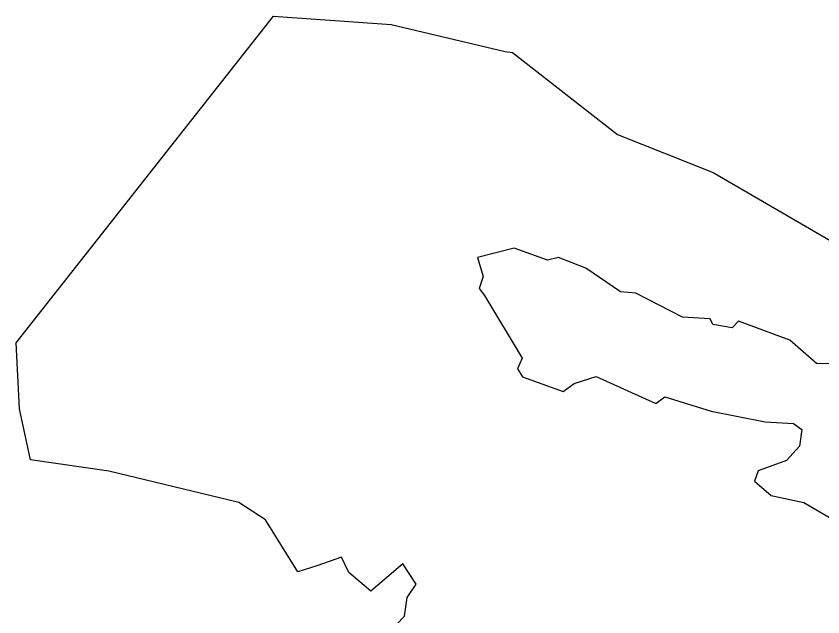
# Model space of a CAD drawing. Header units: metres. Extents: x 316521 to 322015, y 1880764 to 1885164.
# Drawn here: x 316864 to 319604, y 1883124 to 1885164 of the extents above; entities that cross this region are included whole.
import ezdxf

# ---------------------------------------------------------------- set-up
doc = ezdxf.new("R2010")
doc.units = ezdxf.units.M
doc.layers.add('village', color=3, linetype='Continuous')

msp = doc.modelspace()

# ---------------------------------------------------------------- linework, layer by layer
at = {"color": 6, "flags": 128}
msp.add_lwpolyline([(317737.8, 1885164.4), (318137.4, 1885136.3)], dxfattribs=at)
at = {"layer": 'village', "color": 6}
for points in [[(318103.9, 1883044.3, 0), (318183.1, 1883126.6, 0), (318192.1, 1883190.6, 0), (318222.9, 1883235.5, 0), (318177.5, 1883304.3, 0), (318069, 1883211.1, 0), (317994.4, 1883274.9, 0), (317969.2, 1883327.4, 0), (317885.3, 1883297.6, 0), (317821.4, 1883277.4, 0), (317710.8, 1883453.9, 0), (317620.2, 1883512.6, 0), (317179.2, 1883619.4, 0), (316912.5, 1883657.5, 0), (316876.2, 1883830.9, 0), (316864.2, 1884055.4, 0), (317737.8, 1885164.4, 0), (317737.8, 1885164.4, 0)], [(318103.9, 1883044.3, 0), (318183.1, 1883126.6, 0), (318192.1, 1883190.6, 0), (318222.9, 1883235.5, 0), (318177.5, 1883304.3, 0), (318069, 1883211.1, 0), (317994.4, 1883274.9, 0), (317969.2, 1883327.4, 0), (317885.3, 1883297.6, 0), (317821.4, 1883277.4, 0), (317710.8, 1883453.9, 0), (317620.2, 1883512.6, 0), (317179.2, 1883619.4, 0), (316912.5, 1883657.5, 0), (316876.2, 1883830.9, 0), (316864.2, 1884055.4, 0), (317737.8, 1885164.4, 0)], [(318137.4, 1885136.3, 0), (318524.6, 1885044.4, 0), (318550.4, 1885040.6, 0), (318906.2, 1884762.5, 0), (319231.6, 1884633.1, 0), (319809.9, 1884297.5, 0)], [(318137.4, 1885136.3, 0), (318524.6, 1885044.4, 0), (318550.4, 1885040.6, 0), (318906.2, 1884762.5, 0), (319231.6, 1884633.1, 0), (319809.9, 1884297.5, 0)], [(319709.1, 1883983, 0), (319582.6, 1883984.4, 0), (319491.5, 1884063.8, 0), (319316.8, 1884128.4, 0), (319296.1, 1884106.4, 0), (319229.9, 1884116.9, 0), (319220.6, 1884135.9, 0), (319126.7, 1884141.9, 0), (318968.6, 1884223.7, 0), (318916.2, 1884228.7, 0), (318798.4, 1884308, 0), (318706.1, 1884345.2, 0), (318668.3, 1884335.3, 0), (318555.1, 1884376, 0), (318431.1, 1884344.9, 0), (318450.5, 1884280.2, 0), (318436.2, 1884239.4, 0), (318454.5, 1884215.9, 0), (318582.8, 1884003, 0), (318566.4, 1883966.7, 0), (318584.1, 1883939.3, 0), (318722.1, 1883890.1, 0), (318759.5, 1883917.4, 0), (318833.9, 1883940.7, 0), (319036.3, 1883849.4, 0), (319066.8, 1883872, 0), (319225, 1883823.1, 0), (319407.7, 1883786.8, 0), (319504.6, 1883780.5, 0), (319531.9, 1883761.2, 0), (319524.1, 1883704.3, 0), (319479.9, 1883654.9, 0), (319384.5, 1883620, 0), (319371.8, 1883584.9, 0), (319428.4, 1883536.4, 0), (319539.4, 1883512.4, 0), (319742.7, 1883393.4, 0)], [(319709.1, 1883983, 0), (319582.6, 1883984.4, 0), (319491.5, 1884063.8, 0), (319316.8, 1884128.4, 0), (319296.1, 1884106.4, 0), (319229.9, 1884116.9, 0), (319220.6, 1884135.9, 0), (319126.7, 1884141.9, 0), (318968.6, 1884223.7, 0), (318916.2, 1884228.7, 0), (318798.4, 1884308, 0), (318706.1, 1884345.2, 0), (318668.3, 1884335.3, 0), (318555.1, 1884376, 0), (318431.1, 1884344.9, 0), (318450.5, 1884280.2, 0), (318436.2, 1884239.4, 0), (318454.5, 1884215.9, 0), (318582.8, 1884003, 0), (318566.4, 1883966.7, 0), (318584.1, 1883939.3, 0), (318722.1, 1883890.1, 0), (318759.5, 1883917.4, 0), (318833.9, 1883940.7, 0), (319036.3, 1883849.4, 0), (319066.8, 1883872, 0), (319225, 1883823.1, 0), (319407.7, 1883786.8, 0), (319504.6, 1883780.5, 0), (319531.9, 1883761.2, 0), (319524.1, 1883704.3, 0), (319479.9, 1883654.9, 0), (319384.5, 1883620, 0), (319371.8, 1883584.9, 0), (319428.4, 1883536.4, 0), (319539.4, 1883512.4, 0), (319742.7, 1883393.4, 0)]]:
    msp.add_polyline3d(points, dxfattribs=at)

doc.saveas('drawing.dxf')
